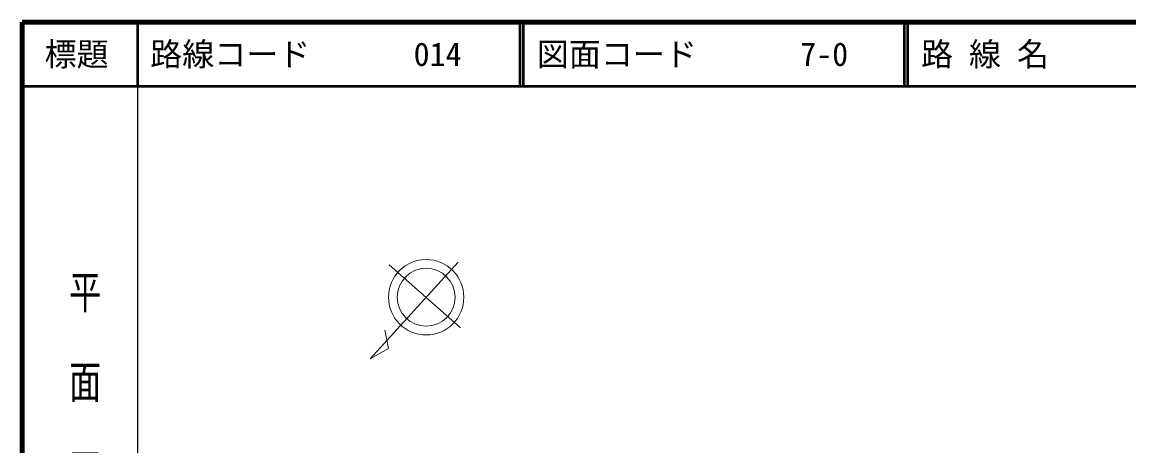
# Model space of a CAD drawing. Units: millimetres, scale not verified. Extents: x 40000 to 680000, y 20000 to 380000.
# Drawn here: x 40000 to 212838, y 313903 to 380000 of the extents above; entities that cross this region are included whole.
import ezdxf
from ezdxf.enums import TextEntityAlignment as Align

# ---------------------------------------------------------------- set-up
doc = ezdxf.new("R2010")
doc.units = ezdxf.units.MM
doc.header["$LTSCALE"] = 1000
for name, color, linetype, lineweight in [('M-BMK-SRVR', 3, 'Continuous', 13), ('M-TTL', 2, 'Continuous', 140), ('M-TTL-BAND', 7, 'Continuous', 25), ('M-TTL-LINE', 7, 'Continuous', 50)]:
    doc.layers.add(name, color=color, linetype=linetype, lineweight=lineweight)
doc.layers.add('M-TTL-TXT', color=7, linetype='Continuous')
doc.styles.add('@ＭＳ ゴシック', font='')
doc.styles.add('ＭＳ ゴシック', font='')
doc.styles.get('@ＭＳ ゴシック').set_extended_font_data('@MS Gothic')
doc.styles.get('ＭＳ ゴシック').set_extended_font_data('MS Gothic')

msp = doc.modelspace()

# ---------------------------------------------------------------- linework, layer by layer
at = {"layer": 'M-BMK-SRVR'}
for p, q in [((108120, 342536), (94353, 327478)), ((108450, 332296), (97329, 342127)), ((97239, 329064), (96668, 331969)), ((94353, 327478), (97239, 329064))]:
    msp.add_line(p, q, dxfattribs=at)
for radius in [5885, 4520]:
    msp.add_circle((103097, 337082), radius, dxfattribs=at)
at = {"layer": 'M-TTL'}
for p, q in [((40000, 380000), (40000, 20000)), ((680000, 380000), (40000, 380000))]:
    msp.add_line(p, q, dxfattribs=at)
at = {"layer": 'M-TTL-BAND'}
msp.add_line((58000, 370000), (58000, 20000), dxfattribs=at)
at = {"layer": 'M-TTL-LINE'}
for p, q in [((58000, 380000), (58000, 370000)), ((117750, 380000), (117750, 370000)), ((118250, 380000), (118250, 370000)), ((177750, 380000), (177750, 370000)), ((178250, 380000), (178250, 370000)), ((40000, 370000), (680000, 370000))]:
    msp.add_line(p, q, dxfattribs=at)

# ---------------------------------------------------------------- texts
at = {"layer": 'M-TTL-BAND', "style": '@ＭＳ ゴシック', "width": 1.4}
msp.add_text('平  面  図', height=3666, rotation=270, dxfattribs=at).set_placement((49777, 306475), align=Align.MIDDLE_RIGHT)
at = {"layer": 'M-TTL-TXT', "style": 'ＭＳ ゴシック'}
msp.add_text('標題', height=3666, dxfattribs=at).set_placement((48500, 375000), align=Align.MIDDLE_CENTER)
for s, p in [('路線コード', (60000, 375000)), ('014', (101142, 375000)), ('図面コード', (120380, 375000)), ('7-0', (161521, 375000)), ('路 線 名', (180380, 375000))]:
    msp.add_text(s, height=3666, dxfattribs=at).set_placement(p, align=Align.MIDDLE_LEFT)

doc.saveas('drawing.dxf')
